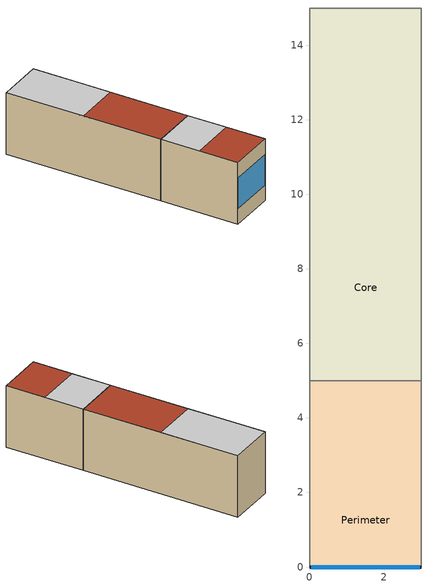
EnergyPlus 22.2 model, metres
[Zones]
Core
 floor ground (Ground Slab): 3,5 0,5 0,10 3,10 z0
 floor adiabatic (Interior Slab_FLIPPED): 0,10 0,15 3,15 3,10 z0
 wall to Perimeter (Interior Partition): 0,5 3,5 z0:4
 wall adiabatic (Interior Partition): 3,5 3,15 0,15 0,5 z0:4
 ceiling adiabatic (Interior Slab): 3,15 0,15 0,10 3,10 z4
 roof outside (Exterior Roof): 0,10 0,5 3,5 3,10 z4
Perimeter
 floor ground (Ground Slab): 3,0 0,0 0,2.5 3,2.5 z0
 floor adiabatic (Interior Slab_FLIPPED): 0,2.5 0,5 3,5 3,2.5 z0
 wall outside (Exterior Wall): 0,0 3,0 z0:4
 wall adiabatic (Interior Partition): 3,0 3,5 / 0,5 0,0 z0:4
 window (defaultGlazing): 0.05,0 2.95,0 z1:3
 ceiling adiabatic (Interior Slab): 3,5 0,5 0,2.5 3,2.5 z4
 roof outside (Exterior Roof): 0,2.5 0,0 3,0 3,2.5 z4
[Building]
Building: 0, Suburbs, 0.04, 0.4, FullExterior, 25, 6
[Site:GroundReflectance]
0.2, 0.2, 0.2, 0.2, 0.2, 0.2, 0.2, 0.2, 0.2, 0.2, 0.2, 0.2
[Site:GroundReflectance:SnowModifier]
1, 1
[Site:GroundTemperature:BuildingSurface]
18, 18, 18, 18, 18, 18, 18, 18, 18, 18, 18, 18
[Site:WeatherStation]
10: 0.22, 370, 1.5
[SizingPeriod:WeatherFileConditionType]
Extreme Summer Weather Period for Design: SummerExtreme, SummerDesignDay, No, No
Extreme Winter Weather Period for Design: WinterExtreme, WinterDesignDay, No, No
[Construction]
Exterior Roof: ExteriorRoofVaporpermeableFelt, ExteriorRoofXPS, ExteriorRoofConcrete, ExteriorRoofAcousticTile
Exterior Wall: ExteriorWallStucco, ExteriorWallConcrete, ExteriorWallMineralWool, ExteriorWallPlaster
Ground Slab: GroundSlabCarpet, GroundSlabXPS, GroundSlabConcrete
Interior Partition: PartitionPlaster, PartitionPlaster
Interior Slab: InteriorSlabAcousticTile, InteriorSlabConcrete, InteriorSlabCarpet
Interior Slab_FLIPPED: InteriorSlabCarpet, InteriorSlabConcrete, InteriorSlabAcousticTile
defaultGlazing: SimpleGlazing
[Material]
ExteriorRoofAcousticTile; InteriorSlabAcousticTile: MediumSmooth, 0.005, 0.06, 368, 590, 0.9, 0.7, 0.7
ExteriorRoofConcrete: Rough, 0.203, 2, 2100, 1040, 0.9, 0.7, 0.7
ExteriorRoofVaporpermeableFelt: Rough, 0.003, 0.909091, 0.5, 1800, 0.9, 0.7, 0.7
ExteriorRoofXPS: Rough, 0.180725, 0.034, 35, 1400, 0.9, 0.7, 0.7
ExteriorWallConcrete; GroundSlabConcrete: Rough, 0.203, 2, 2400, 950, 0.9, 0.7, 0.7
ExteriorWallMineralWool: Rough, 0.074119, 0.041, 155, 1130, 0.9, 0.7, 0.7
ExteriorWallPlaster; PartitionPlaster: Rough, 0.013, 1, 2000, 1130, 0.9, 0.7, 0.7
ExteriorWallStucco: Smooth, 0.025, 0.72, 1856, 840, 0.9, 0.7, 0.7
GroundSlabCarpet; InteriorSlabCarpet: MediumRough, 0.02, 0.06, 288, 1380, 0.9, 0.7, 0.7
GroundSlabXPS: Rough, 0.0346286, 0.034, 35, 1400, 0.9, 0.7, 0.7
InteriorSlabConcrete: Rough, 0.102, 2, 2400, 950, 0.9, 0.7, 0.7
[WindowMaterial:SimpleGlazingSystem]
SimpleGlazing: 1, 0.65, 0.8
[DesignSpecification:OutdoorAir]
SharedDesignSpecOutdoorAir: Sum, 0.003, 0.0003, , , AllOn
[EnergyManagementSystem:Sensor]
OutdoorRelHumid: Environment; Site Outdoor Air Relative Humidity
OutdoorTemp: Environment; Site Outdoor Air Drybulb Temperature
[Sizing:Zone]
Core; Perimeter: SupplyAirTemperature, 18, , SupplyAirTemperature, 30, , 0.009, 0.004, SharedDesignSpecOutdoorAir, 1.2, 1.2, DesignDay, , , , , DesignDay
[ThermostatSetpoint:DualSetpoint]
Dual Setpoint - Zone Core; Dual Setpoint - Zone Perimeter: HeatingSPSchedule, CoolingSPSchedule
[WaterUse:Equipment]
DHW Core: DHW Core, 0, AllOn, DHWSupplyTemperature, DHWSupplyTemperature, DHWMainsTemperature, Core
DHW Perimeter: DHW Perimeter, 0, AllOn, DHWSupplyTemperature, DHWSupplyTemperature, DHWMainsTemperature, Perimeter
[Zone]
Core; Perimeter: 0, 0, 0, 0, 1, 1, , Autocalculate, Autocalculate, TARP, DOE-2
[ZoneControl:Thermostat]
Core Thermostat: Core, SharedZoneControlTypeSched, ThermostatSetpoint:DualSetpoint, Dual Setpoint - Zone Core
Perimeter Thermostat: Perimeter, SharedZoneControlTypeSched, ThermostatSetpoint:DualSetpoint, Dual Setpoint - Zone Perimeter
[Zone equipment]
Core: Core Ideal Loads Air
Perimeter: Perimeter Ideal Loads Air
[ZoneHVAC:IdealLoadsAirSystem]
Core Ideal Loads Air: , Node Core In, , , 30, 18, 0.01, 0.008, NoLimit, 3000, 3000, LimitFlowRateAndCapacity, 3000, 3000, AllOn, AllOn, None, , None, SharedDesignSpecOutdoorAir, CoreOutdoorInlet, OccupancySchedule, DifferentialEnthalpy, Enthalpy, 0.7, 0.5
Perimeter Ideal Loads Air: , Node Perimeter In, , , 30, 18, 0.01, 0.008, NoLimit, 1500, 1500, LimitFlowRateAndCapacity, 1500, 1500, AllOn, AllOn, None, , None, SharedDesignSpecOutdoorAir, PerimeterOutdoorInlet, OccupancySchedule, DifferentialEnthalpy, Enthalpy, 0.7, 0.5
[ZoneInfiltration:DesignFlowRate]
CoreInfiltration: Core, On, Flow/ExteriorArea, , , 0.000226568, , 1, 0, 0, 0
PerimeterInfiltration: Perimeter, On, Flow/ExteriorArea, , , 0.000226568, , 1, 0, 0, 0
[Schedule:Constant]
AllOn: Fraction, 1
CoolingSPSchedule: Temperature, 26
DHWMainsTemperature: Temperature, 10
DHWSupplyTemperature: Temperature, 60
HeatingSPSchedule: Temperature, 20
On: On/Off, 1
SharedZoneControlTypeSched: AnyNumber, 4
[Schedule:Day:Hourly]
6c9936d8-4b39-4857-9985-32957066a564: Fraction, 0, 0, 0, 0, 0, 0, 0.11, 0.21, 1, 1, 1, 1, 0.53, 1, 1, 1, 1, 0.32, 0, 0, 0, 0, 0, 0
b205c9d1-4a02-4703-a4d7-c6561082d6c0: Fraction, 0, 0, 0, 0, 0, 0, 0, 0, 0, 0, 0, 0, 0, 0, 0, 0, 0, 0, 0, 0, 0, 0, 0, 0
[Schedule:Week:Daily]
OccupancySchedule_0; OccupancySchedule_1; OccupancySchedule_2; OccupancySchedule_3; OccupancySchedule_4; OccupancySchedule_5; OccupancySchedule_6; OccupancySchedule_7; OccupancySchedule_8; OccupancySchedule_9; OccupancySchedule_10; OccupancySchedule_11; OccupancySchedule_12; OccupancySchedule_13; OccupancySchedule_14; OccupancySchedule_15; OccupancySchedule_16; OccupancySchedule_17; OccupancySchedule_18; OccupancySchedule_19; OccupancySchedule_20; OccupancySchedule_21; OccupancySchedule_22; OccupancySchedule_23; OccupancySchedule_24; OccupancySchedule_25; OccupancySchedule_26; OccupancySchedule_27; OccupancySchedule_28; OccupancySchedule_29; OccupancySchedule_30; OccupancySchedule_31; OccupancySchedule_32; OccupancySchedule_33; OccupancySchedule_34; OccupancySchedule_35; OccupancySchedule_36; OccupancySchedule_37; OccupancySchedule_38; OccupancySchedule_39; OccupancySchedule_40; OccupancySchedule_41; OccupancySchedule_42; OccupancySchedule_43; OccupancySchedule_44; OccupancySchedule_45; OccupancySchedule_46; OccupancySchedule_47; OccupancySchedule_48; OccupancySchedule_49; OccupancySchedule_50; OccupancySchedule_51: 6c9936d8-4b39-4857-9985-32957066a564, 6c9936d8-4b39-4857-9985-32957066a564, 6c9936d8-4b39-4857-9985-32957066a564, 6c9936d8-4b39-4857-9985-32957066a564, 6c9936d8-4b39-4857-9985-32957066a564, 6c9936d8-4b39-4857-9985-32957066a564, b205c9d1-4a02-4703-a4d7-c6561082d6c0, 6c9936d8-4b39-4857-9985-32957066a564, 6c9936d8-4b39-4857-9985-32957066a564, 6c9936d8-4b39-4857-9985-32957066a564, 6c9936d8-4b39-4857-9985-32957066a564, 6c9936d8-4b39-4857-9985-32957066a564
OccupancySchedule_52: 6c9936d8-4b39-4857-9985-32957066a564, 6c9936d8-4b39-4857-9985-32957066a564, 6c9936d8-4b39-4857-9985-32957066a564, 6c9936d8-4b39-4857-9985-32957066a564, 6c9936d8-4b39-4857-9985-32957066a564, 6c9936d8-4b39-4857-9985-32957066a564, 6c9936d8-4b39-4857-9985-32957066a564, 6c9936d8-4b39-4857-9985-32957066a564, 6c9936d8-4b39-4857-9985-32957066a564, 6c9936d8-4b39-4857-9985-32957066a564, 6c9936d8-4b39-4857-9985-32957066a564, 6c9936d8-4b39-4857-9985-32957066a564
[Schedule:Year]
OccupancySchedule: Fraction, OccupancySchedule_0, 1, 1, 1, 7, OccupancySchedule_1, 1, 8, 1, 14, OccupancySchedule_2, 1, 15, 1, 21, OccupancySchedule_3, 1, 22, 1, 28, OccupancySchedule_4, 1, 29, 2, 4, OccupancySchedule_5, 2, 5, 2, 11, OccupancySchedule_6, 2, 12, 2, 18, OccupancySchedule_7, 2, 19, 2, 25, OccupancySchedule_8, 2, 26, 3, 4, OccupancySchedule_9, 3, 5, 3, 11, OccupancySchedule_10, 3, 12, 3, 18, OccupancySchedule_11, 3, 19, 3, 25, OccupancySchedule_12, 3, 26, 4, 1, OccupancySchedule_13, 4, 2, 4, 8, OccupancySchedule_14, 4, 9, 4, 15, OccupancySchedule_15, 4, 16, 4, 22, OccupancySchedule_16, 4, 23, 4, 29, OccupancySchedule_17, 4, 30, 5, 6, OccupancySchedule_18, 5, 7, 5, 13, OccupancySchedule_19, 5, 14, 5, 20, OccupancySchedule_20, 5, 21, 5, 27, OccupancySchedule_21, 5, 28, 6, 3, OccupancySchedule_22, 6, 4, 6, 10, OccupancySchedule_23, 6, 11, 6, 17, OccupancySchedule_24, 6, 18, 6, 24, OccupancySchedule_25, 6, 25, 7, 1, OccupancySchedule_26, 7, 2, 7, 8, OccupancySchedule_27, 7, 9, 7, 15, OccupancySchedule_28, 7, 16, 7, 22, OccupancySchedule_29, 7, 23, 7, 29, OccupancySchedule_30, 7, 30, 8, 5, OccupancySchedule_31, 8, 6, 8, 12, OccupancySchedule_32, 8, 13, 8, 19, OccupancySchedule_33, 8, 20, 8, 26, OccupancySchedule_34, 8, 27, 9, 2, OccupancySchedule_35, 9, 3, 9, 9, OccupancySchedule_36, 9, 10, 9, 16, OccupancySchedule_37, 9, 17, 9, 23, OccupancySchedule_38, 9, 24, 9, 30, OccupancySchedule_39, 10, 1, 10, 7, OccupancySchedule_40, 10, 8, 10, 14, OccupancySchedule_41, 10, 15, 10, 21, OccupancySchedule_42, 10, 22, 10, 28, OccupancySchedule_43, 10, 29, 11, 4, OccupancySchedule_44, 11, 5, 11, 11, OccupancySchedule_45, 11, 12, 11, 18, OccupancySchedule_46, 11, 19, 11, 25, OccupancySchedule_47, 11, 26, 12, 2, OccupancySchedule_48, 12, 3, 12, 9, OccupancySchedule_49, 12, 10, 12, 16, OccupancySchedule_50, 12, 17, 12, 23, OccupancySchedule_51, 12, 24, 12, 30, OccupancySchedule_52, 12, 31, 12, 31
